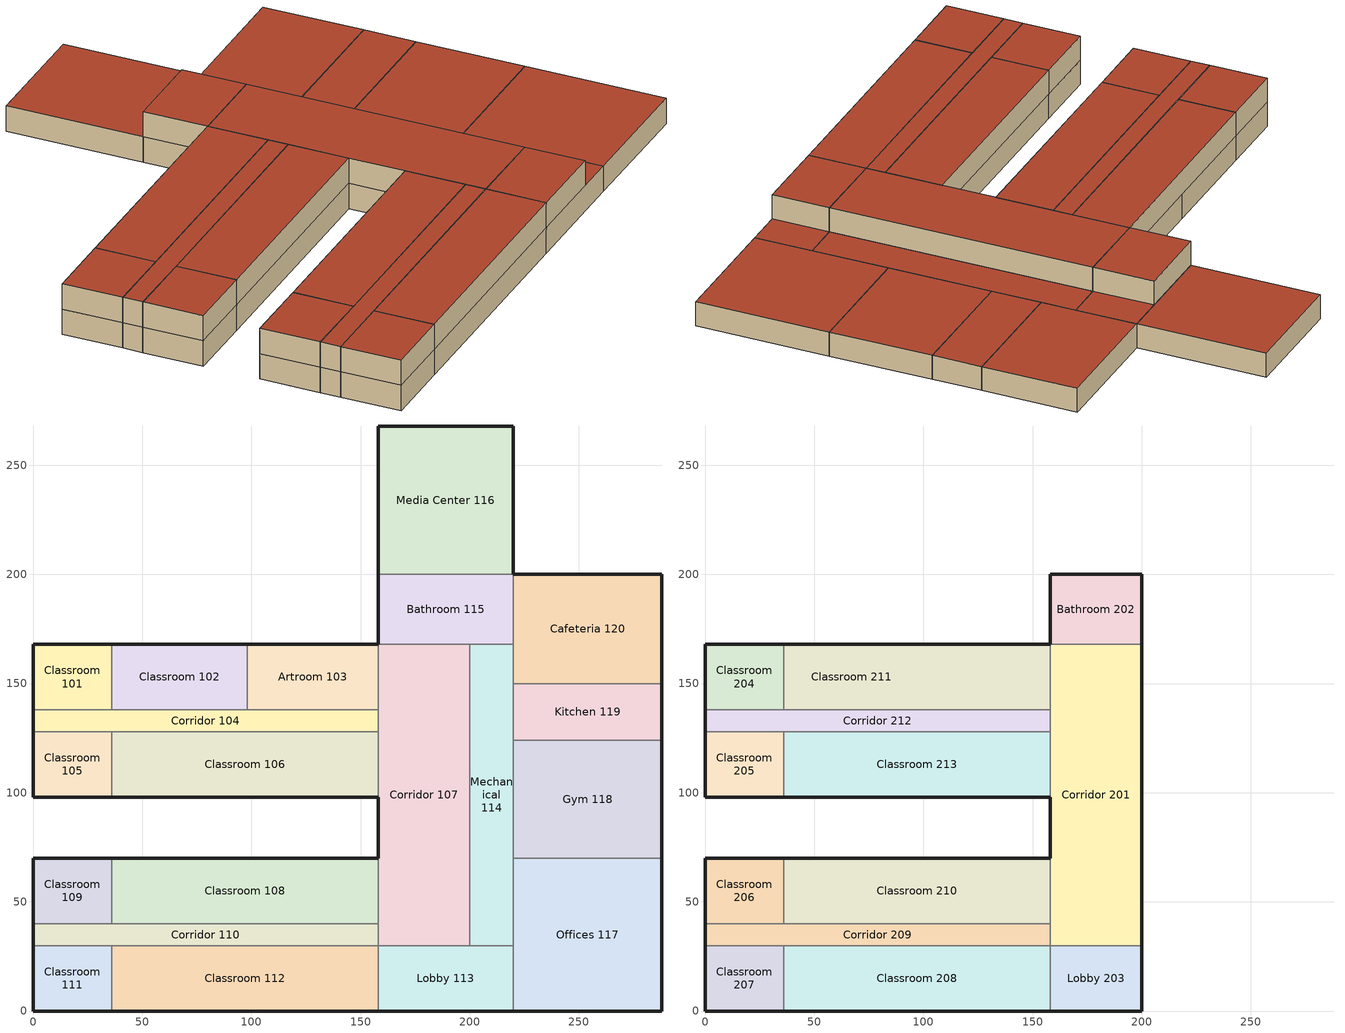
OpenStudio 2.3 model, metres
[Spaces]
Mechanical 114
 floor ground: 200,168 220,168 220,150 220,124 220,70 220,30 200,30 z0
 wall to Bathroom 115: 220,168 200,168 z0:13.12
 wall to Cafeteria 120: 220,150 220,168 z0:13.12
 wall to Kitchen 119: 220,124 220,150 z0:13.12
 wall to Gym 118: 220,70 220,124 z0:13.12
 wall to Offices 117: 220,30 220,70 z0:13.12
 wall to Lobby 113: 200,30 220,30 z0:13.12
 wall to Corridor 107: 200,168 200,30 z0:13.12
 roof outside: 200,30 220,30 220,70 220,124 220,150 220,168 200,168 z13.12
Classroom 106
 floor ground: 36,128 158,128 158,98 36,98 z0
 wall outside: 36,98 158,98 z0:13.12
 wall to Corridor 104: 158,128 36,128 z0:13.12
 wall to Corridor 107: 158,98 158,128 z0:13.12
 wall to Classroom 105: 36,128 36,98 z0:13.12
Cafeteria 120
 floor ground: 220,200 288,200 288,150 220,150 220,168 z0
 wall outside: 288,150 288,200 220,200 z0:13.12
 wall to Kitchen 119: 220,150 288,150 z0:13.12
 wall to Bathroom 115: 220,200 220,168 z0:13.12
 roof outside: 220,168 220,150 288,150 288,200 220,200 z13.12
Gym 118
 floor ground: 220,124 288,124 288,70 220,70 z0
 wall outside: 288,70 288,124 z0:13.12
 wall to Kitchen 119: 288,124 220,124 z0:13.12
 wall to Offices 117: 220,70 288,70 z0:13.12
 roof outside: 220,70 288,70 288,124 220,124 z13.12
Artroom 103
 floor ground: 98,168 158,168 158,138 98,138 z0
 wall outside: 158,168 98,168 z0:13.12
 wall to Corridor 107: 158,138 158,168 z0:13.12
 wall to Corridor 104: 98,138 158,138 z0:13.12
 wall to Classroom 102: 98,168 98,138 z0:13.12
Media Center 116
 floor ground: 158,268 220,268 220,200 158,200 z0
 wall outside: 220,200 220,268 158,268 158,200 z0:13.12
 wall to Bathroom 115: 158,200 220,200 z0:13.12
 roof outside: 158,200 220,200 220,268 158,268 z13.12
Classroom 111
 floor ground: 0,30 36,30 36,0 0,0 z0
 wall outside: 0,30 0,0 36,0 z0:13.12
 wall to Corridor 110: 36,30 0,30 z0:13.12
 wall to Classroom 112: 36,0 36,30 z0:13.12
Kitchen 119
 floor ground: 220,150 288,150 288,124 220,124 z0
 wall outside: 288,124 288,150 z0:13.12
 roof outside: 220,124 288,124 288,150 220,150 z13.12
Bathroom 115
 floor ground: 158,200 220,200 220,168 200,168 158,168 z0
 wall outside: 158,200 158,168 z0:13.12
 wall to Corridor 107: 158,168 200,168 z0:13.12
 roof outside: 220,168 220,200 200,200 200,168 z13.12
Corridor 104
 floor ground: 0,138 36,138 98,138 158,138 158,128 36,128 0,128 z0
 wall outside: 0,138 0,128 z0:13.12
 wall to Corridor 107: 158,128 158,138 z0:13.12
 wall to Classroom 105: 0,128 36,128 z0:13.12
 wall to Classroom 101: 36,138 0,138 z0:13.12
 wall to Classroom 102: 98,138 36,138 z0:13.12
 roof outside: 0,128 36,128 158,128 158,138 98,138 36,138 0,138 z13.12
Lobby 113
 floor ground: 220,0 158,0 158,30 200,30 220,30 z0
 wall outside: 158,0 220,0 z0:13.12
 wall to Offices 117: 220,0 220,30 z0:13.12
 wall to Classroom 112: 158,30 158,0 z0:13.12
 wall to Corridor 107: 200,30 158,30 z0:13.12
 roof outside: 220,0 220,30 200,30 200,0 z13.12
Corridor 110
 floor ground: 0,40 36,40 158,40 158,30 36,30 0,30 z0
 wall outside: 0,40 0,30 z0:13.12
 wall to Classroom 109: 36,40 0,40 z0:13.12
 wall to Classroom 108: 158,40 36,40 z0:13.12
 wall to Corridor 107: 158,30 158,40 z0:13.12
 wall to Classroom 112: 36,30 158,30 z0:13.12
Classroom 112
 floor ground: 36,30 158,30 158,0 36,0 z0
 wall outside: 36,0 158,0 z0:13.12
Classroom 109
 floor ground: 36,40 0,40 0,70 36,70 z0
 wall outside: 36,70 0,70 0,40 z0:13.12
 wall to Classroom 108: 36,40 36,70 z0:13.12
Classroom 105
 floor ground: 0,128 36,128 36,98 0,98 z0
 wall outside: 0,128 0,98 36,98 z0:13.12
Classroom 108
 floor ground: 158,40 36,40 36,70 158,70 z0
 wall outside: 158,70 36,70 z0:13.12
 wall to Corridor 107: 158,40 158,70 z0:13.12
Offices 117
 floor ground: 220,70 288,70 288,0 220,0 220,30 z0
 wall outside: 220,0 288,0 288,70 z0:13.12
 roof outside: 220,30 220,0 288,0 288,70 220,70 z13.12
Corridor 107
 floor ground: 200,30 158,30 158,40 158,70 158,98 158,128 158,138 158,168 200,168 z0
 wall outside: 158,98 158,70 z0:13.12
Classroom 102
 floor ground: 36,168 98,168 98,138 36,138 z0
 wall outside: 98,168 36,168 z0:13.12
 wall to Classroom 101: 36,168 36,138 z0:13.12
Classroom 101
 floor ground: 0,168 36,168 36,138 0,138 z0
 wall outside: 36,168 0,168 0,138 z0:13.12
Classroom 213
 floor to Classroom 106: 36,128 158,128 158,98 36,98 z13.12
 wall outside: 36,98 158,98 z13.12:26.25
 wall to Corridor 212: 158,128 36,128 z13.12:26.25
 wall to Corridor 201: 158,98 158,128 z13.12:26.25
 wall to Classroom 205: 36,128 36,98 z13.12:26.25
 roof outside: 36,98 158,98 158,128 36,128 z26.25
Classroom 211
 floor to Classroom 102: 98,168 98,138 36,138 36,168 z13.12
 floor to Artroom 103: 158,168 158,138 98,138 98,168 z13.12
 wall outside: 158,168 36,168 z13.12:26.25
 wall to Corridor 201: 158,138 158,168 z13.12:26.25
 wall to Corridor 212: 36,138 158,138 z13.12:26.25
 wall to Classroom 204: 36,168 36,138 z13.12:26.25
 roof outside: 36,138 158,138 158,168 36,168 z26.25
Corridor 209
 floor to Corridor 110: 0,40 36,40 158,40 158,30 36,30 0,30 z13.12
 wall outside: 0,40 0,30 z13.12:26.25
 wall to Classroom 206: 36,40 0,40 z13.12:26.25
 wall to Classroom 210: 158,40 36,40 z13.12:26.25
 wall to Corridor 201: 158,30 158,40 z13.12:26.25
 wall to Classroom 208: 36,30 158,30 z13.12:26.25
 wall to Classroom 207: 0,30 36,30 z13.12:26.25
 roof outside: 0,30 36,30 158,30 158,40 36,40 0,40 z26.25
Classroom 207
 floor to Classroom 111: 36,0 0,0 0,30 36,30 z13.12
 wall outside: 0,30 0,0 36,0 z13.12:26.25
 wall to Classroom 208: 36,0 36,30 z13.12:26.25
 roof outside: 36,30 0,30 0,0 36,0 z26.25
Classroom 205
 floor to Classroom 105: 0,128 36,128 36,98 0,98 z13.12
 wall outside: 0,128 0,98 36,98 z13.12:26.25
 wall to Corridor 212: 36,128 0,128 z13.12:26.25
 roof outside: 0,98 36,98 36,128 0,128 z26.25
Classroom 204
 floor to Classroom 101: 0,168 36,168 36,138 0,138 z13.12
 wall outside: 36,168 0,168 0,138 z13.12:26.25
 wall to Corridor 212: 0,138 36,138 z13.12:26.25
 roof outside: 0,138 36,138 36,168 0,168 z26.25
Lobby 203
 floor to Lobby 113: 200,30 200,0 158,0 158,30 z13.12
 wall outside: 158,0 200,0 200,30 z13.12:26.25
 wall to Classroom 208: 158,30 158,0 z13.12:26.25
 wall to Corridor 201: 200,30 158,30 z13.12:26.25
 roof outside: 200,30 158,30 158,0 200,0 z26.25
Bathroom 202
 floor to Bathroom 115: 200,200 200,168 158,168 158,200 z13.12
 wall outside: 200,168 200,200 158,200 158,168 z13.12:26.25
 wall to Corridor 201: 158,168 200,168 z13.12:26.25
 roof outside: 158,168 200,168 200,200 158,200 z26.25
Corridor 212
 floor ground: 0,138 36,138 158,138 158,128 36,128 0,128 z13.12
 wall outside: 0,138 0,128 z13.12:26.25
 wall to Corridor 201: 158,128 158,138 z13.12:26.25
 roof outside: 0,128 36,128 158,128 158,138 36,138 0,138 z26.25
Corridor 201
 floor to Corridor 107: 158,168 200,168 200,30 158,30 158,40 158,70 158,98 158,128 158,138 z13.12
 wall outside: 200,30 200,168 / 158,98 158,70 z13.12:26.25
 wall to Classroom 210: 158,70 158,40 z13.12:26.25
 roof outside: 158,138 158,128 158,98 158,70 158,40 158,30 200,30 200,168 158,168 z26.25
Classroom 208
 floor to Classroom 112: 36,30 158,30 158,0 36,0 z13.12
 wall outside: 36,0 158,0 z13.12:26.25
 roof outside: 36,0 158,0 158,30 36,30 z26.25
Classroom 210
 floor to Classroom 108: 36,70 158,70 158,40 36,40 z13.12
 wall outside: 158,70 36,70 z13.12:26.25
 wall to Classroom 206: 36,70 36,40 z13.12:26.25
 roof outside: 36,40 158,40 158,70 36,70 z26.25
Classroom 206
 floor to Classroom 109: 36,40 0,40 0,70 36,70 z13.12
 wall outside: 36,70 0,70 0,40 z13.12:26.25
 roof outside: 36,70 0,70 0,40 36,40 z26.25
[Site]
USA IL-CHICAGO-OHARE: Latitude {deg}=41.77; Longitude {deg}=-87.75; Time Zone {hr}=-6; Elevation {m}=190; Terrain=City
[Building]
Primary School: North Axis {deg}=0; Default Construction Set=Default Construction Set 1; Default Schedule Set=Default Schedule Set 1; Standards Building Type=PrimarySchool
[ClimateZones]
Climate Zone Institution Name 1=ASHRAE; Climate Zone Document Name 1=ANSI/ASHRAE Standard 169; Climate Zone Document Year 1=2006; Climate Zone Institution Name 2=CEC; Climate Zone Document Name 2=California Climate Zone Descriptions; Climate Zone Document Year 2=1995
[Construction]
Standard_Int-Wall: GP01 1/2 GYPSUM, GP01 1/2 GYPSUM
Steel-Framed_R-13_Ext-wall: MAT-SHEATH, Wall Insulation [1], 1/2IN Gypsum
InteriorFurnishings: Std Wood 6inch
IEAD_R-15 ci_Roof: Roof Membrane, Roof Insulation, Metal Decking
INT-FLOOR-UNDERSIDE: Std CP02 CARPET PAD, Std MAT-CC05 4 MW CONCRETE
INT-FLOOR-TOPSIDE: Std MAT-CC05 4 MW CONCRETE, Std CP02 CARPET PAD
4 inch HW Slab with Carpet Pad: 4 HW CONCRETE, CP02 CARPET PAD
[Material] Thermal Absorptance=0.9
Name | Roughness | Thickness {m} | Conductivity {W/m-K} | Density {kg/m3} | Specific Heat {J/kg-K} | Solar Absorptance | Visible Absorptance
GP01 1/2 GYPSUM | Smooth | 0.0127 | 0.16 | 800 | 1090 | 0.7 | 0.5
Wall Insulation [1] | MediumRough | 0.0373 | 0.045 | 265 | 836.8 | 0.7 | 0.7
1/2IN Gypsum | Smooth | 0.0127 | 0.16 | 784.9 | 830 | 0.92 | 0.92
Std Wood 6inch | MediumSmooth | 0.15 | 0.12 | 540 | 1210 | 0.7 | 0.7
Roof Insulation | MediumRough | 0.125 | 0.049 | 265 | 836.8 | 0.7 | 0.7
Roof Membrane | VeryRough | 0.0095 | 0.16 | 1121.29 | 1460 | 0.7 | 0.7
Metal Decking | MediumSmooth | 0.0015 | 45.006 | 7680 | 418.4 | 0.7 | 0.3
Std MAT-CC05 4 MW CONCRETE | Rough | 0.1 | 0.858 | 1968 | 836.8 | 0.7 | 0.2
4 HW CONCRETE | Rough | 0.1016 | 1.311 | 2240 | 836.8 | 0.7 | 0.7
[Material:NoMass] Thermal Absorptance=0.9; Solar Absorptance=0.7
Name | Roughness | Thermal Resistance {m2-K/W} | Visible Absorptance
CP02 CARPET PAD | VeryRough | 0.2165 | 0.8
MAT-SHEATH | Rough | 0.3626 | 0.7
Std CP02 CARPET PAD | VeryRough | 0.21648 | 0.8
[DefaultConstructionSet]
Default Construction Set 1: Default Exterior Surface Constructions=Default Surface Constructions 1; Default Interior Surface Constructions=Default Surface Constructions 2; Default Ground Contact Surface Constructions=Default Surface Constructions 3; Default Exterior SubSurface Constructions=Default Sub Surface Constructions 1; Default Interior SubSurface Constructions=Default Sub Surface Constructions 2
[DefaultSurfaceConstructions]
Name | Wall Construction | Roof Ceiling Construction | Floor Construction
Default Surface Constructions 1 | Steel-Framed_R-13_Ext-wall | IEAD_R-15 ci_Roof
Default Surface Constructions 2 | Standard_Int-Wall | INT-FLOOR-UNDERSIDE | INT-FLOOR-TOPSIDE
Default Surface Constructions 3 |  |  | 4 inch HW Slab with Carpet Pad
[DefaultSubSurfaceConstructions]
Default Sub Surface Constructions 1; Default Sub Surface Constructions 2
[People:Definition] Number of People Calculation Method=People/Area; Fraction Radiant=0.3; Carbon Dioxide Generation Rate {m3/s-W}=3.82e-08; Enable ASHRAE 55 Comfort Warnings=No; Mean Radiant Temperature Calculation Type=ZoneAveraged; Thermal Comfort Model Type 1=FANGER
Name | People per Space Floor Area {person/m2}
Art_Class People Definition | 0.215278
Cafeteria People Definition; Gym People Definition | 1.07639
Offices People Definition | 0.0538196
Classroom People Definition | 0.376737
Media_Center People Definition | 0.269098
[People] Activity Level Schedule=primary Activity_Sch; Work Efficiency Schedule=Work_Eff_Sch; Clothing Insulation Schedule=Clothing_Sch; Air Velocity Schedule=Air_Velo_Sch
Name | People Definition | Space or SpaceType | Number of People Schedule
Art_Class People | Art_Class People Definition | Art_Class | primary Bldg_Occ_Sch
Cafeteria People | Cafeteria People Definition | Cafeteria | primary Cafe_Occ_Sch
Offices People | Offices People Definition | Offices | primary Off_Occ_Sch
Gym People | Gym People Definition | Gym | primary Gym_Occ_Sch
Classroom People | Classroom People Definition | Classroom | primary Bldg_Occ_Sch
Media_Center People | Media_Center People Definition | Media_Center | primary Lib_Occ_Sch
[InternalMass:Definition] Construction=InteriorFurnishings; Design Level Calculation Method=SurfaceArea/Area
Name | Surface Area per Space Floor Area
Kitchen Internal Mass Definition; Mech Internal Mass Definition; Lobby Internal Mass Definition; Corridor Internal Mass Definition; Offices Internal Mass Definition; Art_Class Internal Mass Definition; Cafeteria Internal Mass Definition; Media_Center Internal Mass Definition; Gym Internal Mass Definition; Classroom Internal Mass Definition | 2
Bathrooms Internal Mass Definition | 2.92308
[InternalMass]
Name | Internal Mass Definition | Space or SpaceType
Kitchen Internal Mass | Kitchen Internal Mass Definition | Kitchen
Mech Internal Mass | Mech Internal Mass Definition | Mech
Lobby Internal Mass | Lobby Internal Mass Definition | Lobby
Offices Internal Mass | Offices Internal Mass Definition | Offices
Art_Class Internal Mass | Art_Class Internal Mass Definition | Art_Class
Cafeteria Internal Mass | Cafeteria Internal Mass Definition | Cafeteria
Media_Center Internal Mass | Media_Center Internal Mass Definition | Media_Center
Gym Internal Mass | Gym Internal Mass Definition | Gym
Classroom Internal Mass | Classroom Internal Mass Definition | Classroom
Corridor Internal Mass | Corridor Internal Mass Definition | Corridor
Bathrooms Internal Mass | Bathrooms Internal Mass Definition | Bathrooms
[Lights:Definition] Design Level Calculation Method=Watts/Area; Fraction Radiant=0.37; Fraction Visible=0.2; Return Air Fraction=0; Return Air Fraction Calculated from Plenum Temperature=No
Name | Watts per Space Floor Area {W/m2}
Corridor_Lights Definition | 5.38196
Kitchen_Lights Definition; Media_Center_Lights Definition | 12.9167
Gym_Lights Definition; Classroom_Lights Definition | 15.0695
Lobby_Lights Definition | 13.9931
Offices_Lights Definition | 11.8403
Cafeteria_Lights Definition; Bathrooms_Lights Definition | 9.68752
Mech_Lights Definition | 16.1459
Art_Class_Lights Definition | 6.45
[Lights] Fraction Replaceable=1
Name | Lights Definition | Space or SpaceType | Schedule
Kitchen_Lights | Kitchen_Lights Definition | Kitchen | primary Bldg_Light_Sch
Gym_Lights | Gym_Lights Definition | Gym | primary Bldg_Light_Sch
Lobby_Lights | Lobby_Lights Definition | Lobby | primary Bldg_Light_Sch
Offices_Lights | Offices_Lights Definition | Offices | primary Bldg_Light_Sch
Cafeteria_Lights | Cafeteria_Lights Definition | Cafeteria | primary Bldg_Equip_Sch
Mech_Lights | Mech_Lights Definition | Mech | primary Bldg_Light_Sch
Art_Class_Lights | Art_Class_Lights Definition | Art_Class | primary Bldg_Light_Sch
Media_Center_Lights | Media_Center_Lights Definition | Media_Center | primary Bldg_Light_Sch
Classroom_Lights | Classroom_Lights Definition | Classroom | primary Bldg_Light_Sch
Corridor_Lights | Corridor_Lights Definition | Corridor | primary Bldg_Light_Sch
Bathrooms_Lights | Bathrooms_Lights Definition | Bathrooms | primary Bldg_Light_Sch
[SpaceInfiltration:DesignFlowRate] Design Flow Rate Calculation Method=Flow/ExteriorWallArea; Flow per Exterior Surface Area {m3/s-m2}=0.000302
Name | Space or SpaceType | Schedule | Constant Term Coefficient | Temperature Term Coefficient | Velocity Term Coefficient | Velocity Squared Term Coefficient | Design Flow Rate {m3/s}
Cafeteria_Infiltration | Cafeteria | primary Infil_Sch | 1 | 0 | 0 | 0
Media_Center_Infiltration | Media_Center | primary Infil_Sch | 1 | 0 | 0 | 0
Classroom_Infiltration | Classroom | primary Infil_Sch | 1 | 0 | 0 | 0
Lobby_Infiltration | Lobby | primary Infil_Sch | 1 | 0 | 0 | 0
Offices_Infiltration | Offices | primary Infil_Sch | 1 | 0 | 0 | 0
Art_Class_Infiltration | Art_Class | primary Infil_Sch | 1 | 0 | 0 | 0
Gym_Infiltration | Gym | primary Gym_Infil_Sch | 1 | 0 | 0 | 0
Kitchen_Infiltration | Kitchen | primary Infil_Sch | 1 | 0 | 0 | 0
Corridor_Infiltration | Corridor | primary Infil_Sch | 1 | 0 | 0 | 0
Bathrooms_Infiltration | Bathrooms | primary Infil_Sch | 1 | 0 | 0 | 0
Mechanical Infiltration | Mech | primary Infil_Sch |  |  |  |  | 0
[DesignSpecification:OutdoorAir] Outdoor Air Flow Rate {m3/s}=0
Name | Outdoor Air Flow per Person {m3/s-person} | Outdoor Air Flow per Floor Area {m3/s-m2}
Kitchen OA Design Spec | 0 | 0.003556
Classroom OA Design Spec; Media_Center OA Design Spec | 0.00471947 | 0.0006096
Gym OA Design Spec | 0.00353961 | 0.0003048
Cafeteria OA Design Spec | 0.00306766 | 0.0009144
Offices OA Design Spec | 0.00235974 | 0.0003048
Corridor OA Design Spec | 0 | 0.0003048
Art_Class OA Design Spec | 0.00471947 | 0.0009144
Lobby OA Design Spec; Mech OA Design Spec |  | 0.0003048
Bathrooms OA Design Spec |  | 0.002032
[ElectricEquipment:Definition] Design Level Calculation Method=Watts/Area
Name | Watts per Space Floor Area {W/m2} | Fraction Latent | Fraction Radiant | Fraction Lost
Kitchen_PlugMisc_Equip Definition | 179.757 | 0.25 | 0.3 | 0.2
Media_Center_PlugMisc_Equip Definition; Cafeteria_PlugMisc_Equip Definition; Offices_PlugMisc_Equip Definition | 5.38196 | 0 | 0.5 | 0
Classroom_Equip Definition | 15.0695 | 0 | 0.5 | 0
[ElectricEquipment]
Name | Electric Equipment Definition | Space or SpaceType | Schedule
Kitchen_PlugMisc_Equip | Kitchen_PlugMisc_Equip Definition | Kitchen | primary Kit_Elec_Equip_Sch
Media_Center_PlugMisc_Equip | Media_Center_PlugMisc_Equip Definition | Media_Center | primary Bldg_Equip_Sch
Cafeteria_PlugMisc_Equip | Cafeteria_PlugMisc_Equip Definition | Cafeteria | primary Bldg_Equip_Sch
Offices_PlugMisc_Equip | Offices_PlugMisc_Equip Definition | Offices | primary Bldg_Equip_Sch
Classroom_Equip | Classroom_Equip Definition | Classroom | primary Bldg_Equip_Sch
[GasEquipment:Definition]
Kitchen_GasMisc_Equip Definition: Design Level Calculation Method=Watts/Area; Watts per Space Floor Area {W/m2}=182; Fraction Latent=0.1; Fraction Radiant=0.2; Fraction Lost=0.7; Carbon Dioxide Generation Rate {m3/s-W}=3.96e-08
[GasEquipment]
Kitchen_GasMisc_Equip: Gas Equipment Definition=Kitchen_GasMisc_Equip Definition; Space or SpaceType=Kitchen; Schedule=primary Kit_Gas_Equip_Sch
[SpaceType] Standards Building Type=PrimarySchool
Name | Design Specification Outdoor Air Object | Standards Space Type
Gym | Gym OA Design Spec | Gym
Bathrooms | Bathrooms OA Design Spec | Restroom
Lobby | Lobby OA Design Spec | Lobby
Mech | Mech OA Design Spec | Mechanical
Offices | Offices OA Design Spec | Office
Art_Class | Art_Class OA Design Spec | Artroom
Corridor | Corridor OA Design Spec | Corridor
Kitchen | Kitchen OA Design Spec | Kitchen
Classroom | Classroom OA Design Spec | Classroom
Media_Center | Media_Center OA Design Spec | Library
Cafeteria | Cafeteria OA Design Spec | Cafeteria
[DefaultScheduleSet]
Default Schedule Set 1: Number of People Schedule=primary Bldg_Occ_Sch; People Activity Level Schedule=primary Activity_Sch; Lighting Schedule=primary Bldg_Light_Sch; Electric Equipment Schedule=primary Bldg_Equip_Sch; Infiltration Schedule=primary Infil_Sch
[BuildingStory]
Story 1; Story 2
[Space]
Name | Space Type | Building Story
Cafeteria 120 | Cafeteria | Story 1
Kitchen 119 | Kitchen | Story 1
Offices 117 | Offices | Story 1
Lobby 113 | Lobby | Story 1
Classroom 109; Classroom 108; Classroom 105; Classroom 106; Classroom 112; Classroom 111; Classroom 102; Classroom 101 | Classroom | Story 1
Corridor 110; Corridor 107; Corridor 104 | Corridor | Story 1
Mechanical 114 | Mech | Story 1
Media Center 116 | Media_Center | Story 1
Bathroom 115 | Bathrooms | Story 1
Artroom 103 | Art_Class | Story 1
Gym 118 | Gym | Story 1
Classroom 211; Classroom 210; Classroom 208; Classroom 206; Classroom 205; Classroom 204; Classroom 207; Classroom 213 | Classroom | Story 2
Corridor 201; Corridor 209; Corridor 212 | Corridor | Story 2
Bathroom 202 | Bathrooms | Story 2
Lobby 203 | Lobby | Story 2
[Schedule:Compact]
Work_Eff_Sch: Through: 12/31, For: AllDays, Until: 24:00, 0
Clothing_Sch: Through: 04/30, For: AllDays, Until: 24:00, 1.1, Through: 09/30, For: AllDays, Until: 24:00, 0.6, Through: 12/31, For: AllDays, Until: 24:00, 1.1
Air_Velo_Sch: Through: 12/31, For: AllDays, Until: 24:00, 0.2
[Schedule:Ruleset]
Name | Default Day Schedule | Summer Design Day Schedule | Winter Design Day Schedule
primary Activity_Sch | primary Activity_Sch Default Schedule | primary Activity_Sch Summer Design Day | primary Activity_Sch Winter Design Day
primary Bldg_Occ_Sch | primary Bldg_Occ_Sch Default Schedule | primary Bldg_Occ_Sch Summer Design Day | primary Bldg_Occ_Sch Winter Design Day
primary Bldg_Light_Sch | primary Bldg_Light_Sch Default Schedule | primary Bldg_Light_Sch Summer Design Day | primary Bldg_Light_Sch Winter Design Day
primary Infil_Sch | primary Infil_Sch Default Schedule | primary Infil_Sch Summer Design Day | primary Infil_Sch Winter Design Day
primary Bldg_Equip_Sch | primary Bldg_Equip_Sch Default Schedule | primary Bldg_Equip_Sch Summer Design Day | primary Bldg_Equip_Sch Winter Design Day
primary Cafe_Occ_Sch | primary Cafe_Occ_Sch Default Schedule | primary Cafe_Occ_Sch Summer Design Day | primary Cafe_Occ_Sch Winter Design Day
primary Gym_Occ_Sch | primary Gym_Occ_Sch Default Schedule | primary Gym_Occ_Sch Summer Design Day | primary Gym_Occ_Sch Winter Design Day
primary Gym_Infil_Sch | primary Gym_Infil_Sch Default Schedule | primary Gym_Infil_Sch Summer Design Day | primary Gym_Infil_Sch Winter Design Day
primary Kit_Elec_Equip_Sch | primary Kit_Elec_Equip_Sch Default Schedule | primary Kit_Elec_Equip_Sch Summer Design Day | primary Kit_Elec_Equip_Sch Winter Design Day
primary Kit_Gas_Equip_Sch | primary Kit_Gas_Equip_Sch Default Schedule | primary Kit_Gas_Equip_Sch Summer Design Day | primary Kit_Gas_Equip_Sch Winter Design Day
primary Lib_Occ_Sch | primary Lib_Occ_Sch Default Schedule | primary Lib_Occ_Sch Summer Design Day | primary Lib_Occ_Sch Winter Design Day
primary Off_Occ_Sch | primary Off_Occ_Sch Default Schedule | primary Off_Occ_Sch Summer Design Day | primary Off_Occ_Sch Winter Design Day
[Schedule:Day]
primary Activity_Sch Default Schedule; primary Activity_Sch Summer Design Day; primary Activity_Sch Winter Design Day: 24, 0, 120
primary Bldg_Occ_Sch Default Schedule; primary Bldg_Occ_Sch Winter Design Day; primary Bldg_Occ_Sch Rule 3 Day Schedule; primary Bldg_Occ_Sch Rule 5 Day Schedule; primary Bldg_Light_Sch Winter Design Day; primary Bldg_Equip_Sch Winter Design Day; primary Cafe_Occ_Sch Default Schedule; primary Cafe_Occ_Sch Winter Design Day; primary Cafe_Occ_Sch Rule 3 Day Schedule; primary Cafe_Occ_Sch Rule 4 Day Schedule; primary Gym_Occ_Sch Default Schedule; primary Gym_Occ_Sch Winter Design Day; primary Gym_Occ_Sch Rule 3 Day Schedule; primary Gym_Occ_Sch Rule 4 Day Schedule; primary Kit_Elec_Equip_Sch Winter Design Day; primary Kit_Gas_Equip_Sch Winter Design Day; primary Lib_Occ_Sch Default Schedule; primary Lib_Occ_Sch Winter Design Day; primary Lib_Occ_Sch Rule 3 Day Schedule; primary Lib_Occ_Sch Rule 4 Day Schedule; primary Off_Occ_Sch Default Schedule; primary Off_Occ_Sch Winter Design Day; primary Off_Occ_Sch Rule 3 Day Schedule; primary Off_Occ_Sch Rule 5 Day Schedule: 24, 0, 0
primary Bldg_Occ_Sch Summer Design Day: 24, 0, 0.3
primary Bldg_Occ_Sch Rule 2 Day Schedule; primary Bldg_Occ_Sch Rule 6 Day Schedule: 8, 0, 0, 11, 0, 0.3, 13, 0, 0.2, 15, 0, 0.3, 17, 0, 0.05, 24, 0, 0
primary Bldg_Occ_Sch Rule 4 Day Schedule: 9, 0, 0, 13, 0, 0.05, 24, 0, 0
primary Bldg_Light_Sch Default Schedule; primary Bldg_Light_Sch Rule 3 Day Schedule; primary Bldg_Light_Sch Rule 5 Day Schedule: 24, 0, 0.2
primary Bldg_Light_Sch Summer Design Day; primary Infil_Sch Default Schedule; primary Infil_Sch Summer Design Day; primary Infil_Sch Winter Design Day; primary Infil_Sch Rule 3 Day Schedule; primary Infil_Sch Rule 5 Day Schedule; primary Cafe_Occ_Sch Summer Design Day; primary Gym_Occ_Sch Summer Design Day; primary Gym_Infil_Sch Summer Design Day; primary Gym_Infil_Sch Winter Design Day; primary Lib_Occ_Sch Summer Design Day; primary Off_Occ_Sch Summer Design Day: 24, 0, 1
primary Bldg_Light_Sch Rule 2 Day Schedule; primary Bldg_Light_Sch Rule 6 Day Schedule: 6, 0, 0.2, 7, 0, 0.4, 16, 0, 0.9, 19, 0, 0.7, 21, 0, 0.5, 24, 0, 0.2
primary Bldg_Light_Sch Rule 4 Day Schedule: 8, 0, 0.2, 14, 0, 0.5, 24, 0, 0.2
primary Infil_Sch Rule 2 Day Schedule; primary Infil_Sch Rule 6 Day Schedule: 6, 0, 1, 18, 0, 0.5, 24, 0, 1
primary Infil_Sch Rule 4 Day Schedule: 8, 0, 1, 13, 0, 0.5, 24, 0, 1
primary Bldg_Equip_Sch Default Schedule; primary Bldg_Equip_Sch Rule 3 Day Schedule; primary Bldg_Equip_Sch Rule 5 Day Schedule: 24, 0, 0.4
primary Bldg_Equip_Sch Summer Design Day; primary Bldg_Equip_Sch Rule 2 Day Schedule; primary Bldg_Equip_Sch Rule 6 Day Schedule: 8, 0, 0.4, 15, 0, 0.6, 24, 0, 0.4
primary Bldg_Equip_Sch Rule 4 Day Schedule: 9, 0, 0.4, 13, 0, 0.6, 24, 0, 0.4
primary Cafe_Occ_Sch Rule 2 Day Schedule; primary Cafe_Occ_Sch Rule 5 Day Schedule: 7, 0, 0, 8, 0, 0.15, 11, 0, 0.05, 13, 0, 0.7, 15, 0, 0.05, 18, 0, 0.15, 24, 0, 0
primary Gym_Occ_Sch Rule 2 Day Schedule; primary Gym_Occ_Sch Rule 5 Day Schedule: 8, 0, 0, 14, 0, 0.15, 15, 0, 0, 18, 0, 0.15, 21, 0, 0.05, 24, 0, 0
primary Gym_Infil_Sch Default Schedule; primary Gym_Infil_Sch Rule 3 Day Schedule; primary Gym_Infil_Sch Rule 5 Day Schedule: 24, 0, 0.5
primary Gym_Infil_Sch Rule 2 Day Schedule; primary Gym_Infil_Sch Rule 6 Day Schedule: 6, 0, 0.5, 21, 0, 1, 24, 0, 0.5
primary Gym_Infil_Sch Rule 4 Day Schedule: 8, 0, 0.5, 13, 0, 1, 24, 0, 0.5
primary Kit_Elec_Equip_Sch Default Schedule; primary Kit_Elec_Equip_Sch Rule 3 Day Schedule; primary Kit_Elec_Equip_Sch Rule 4 Day Schedule: 24, 0, 0.27
primary Kit_Elec_Equip_Sch Summer Design Day; primary Kit_Elec_Equip_Sch Rule 2 Day Schedule; primary Kit_Elec_Equip_Sch Rule 5 Day Schedule: 5, 0, 0.27, 6, 0, 0.33, 7, 0, 0.47, 8, 0, 0.84, 9, 0, 0.75, 10, 0, 0.5, 11, 0, 0.72, 12, 0, 0.91, 13, 0, 1, 14, 0, 0.41, 15, 0, 0.34, 24, 0, 0.27
primary Kit_Gas_Equip_Sch Default Schedule; primary Kit_Gas_Equip_Sch Rule 3 Day Schedule; primary Kit_Gas_Equip_Sch Rule 4 Day Schedule: 24, 0, 0.03
primary Kit_Gas_Equip_Sch Summer Design Day; primary Kit_Gas_Equip_Sch Rule 2 Day Schedule; primary Kit_Gas_Equip_Sch Rule 5 Day Schedule: 6, 0, 0.03, 8, 0, 1, 9, 0, 0.33, 10, 0, 0.07, 13, 0, 1, 24, 0, 0.03
primary Lib_Occ_Sch Rule 2 Day Schedule; primary Lib_Occ_Sch Rule 5 Day Schedule: 8, 0, 0, 9, 0, 0.3, 11, 0, 0.6, 13, 0, 0.3, 15, 0, 0.6, 17, 0, 0.3, 24, 0, 0
primary Off_Occ_Sch Rule 2 Day Schedule; primary Off_Occ_Sch Rule 6 Day Schedule: 8, 0, 0, 17, 0, 0.75, 24, 0, 0
primary Off_Occ_Sch Rule 4 Day Schedule: 9, 0, 0, 13, 0, 0.25, 24, 0, 0
[Schedule:Rule] Date Specification Type=DateRange; Start Day=1
Name | Schedule Ruleset | Rule Order | Day Schedule | Apply Sunday | Apply Monday | Apply Tuesday | Apply Wednesday | Apply Thursday | Apply Friday | Apply Saturday | Start Month | End Month | End Day
primary Bldg_Occ_Sch Rule 2 | primary Bldg_Occ_Sch | 0 | primary Bldg_Occ_Sch Rule 2 Day Schedule | No | Yes | Yes | Yes | Yes | Yes | No | 9 | 12 | 31
primary Bldg_Occ_Sch Rule 9 | primary Bldg_Occ_Sch | 1 | primary Bldg_Occ_Sch Rule 3 Day Schedule | Yes | No | No | No | No | No | Yes | 7 | 9 | 1
primary Bldg_Occ_Sch Rule 4 | primary Bldg_Occ_Sch | 2 | primary Bldg_Occ_Sch Rule 4 Day Schedule | No | Yes | Yes | Yes | Yes | Yes | No | 7 | 9 | 1
primary Bldg_Occ_Sch Rule 5 | primary Bldg_Occ_Sch | 3 | primary Bldg_Occ_Sch Rule 5 Day Schedule | Yes | No | No | No | No | No | Yes | 1 | 6 | 30
primary Bldg_Occ_Sch Rule 6 | primary Bldg_Occ_Sch | 4 | primary Bldg_Occ_Sch Rule 6 Day Schedule | No | Yes | Yes | Yes | Yes | Yes | No | 1 | 6 | 30
primary Bldg_Light_Sch Rule 2 | primary Bldg_Light_Sch | 0 | primary Bldg_Light_Sch Rule 2 Day Schedule | No | Yes | Yes | Yes | Yes | Yes | No | 9 | 12 | 31
primary Bldg_Light_Sch Rule 3 | primary Bldg_Light_Sch | 1 | primary Bldg_Light_Sch Rule 3 Day Schedule | Yes | No | No | No | No | No | Yes | 7 | 9 | 1
primary Bldg_Light_Sch Rule 11 | primary Bldg_Light_Sch | 2 | primary Bldg_Light_Sch Rule 4 Day Schedule | No | Yes | Yes | Yes | Yes | Yes | No | 7 | 9 | 1
primary Bldg_Light_Sch Rule 5 | primary Bldg_Light_Sch | 3 | primary Bldg_Light_Sch Rule 5 Day Schedule | Yes | No | No | No | No | No | Yes | 1 | 6 | 30
primary Bldg_Light_Sch Rule 6 | primary Bldg_Light_Sch | 4 | primary Bldg_Light_Sch Rule 6 Day Schedule | No | Yes | Yes | Yes | Yes | Yes | No | 1 | 6 | 30
primary Infil_Sch Rule 7 | primary Infil_Sch | 0 | primary Infil_Sch Rule 2 Day Schedule | No | Yes | Yes | Yes | Yes | Yes | No | 9 | 12 | 31
primary Infil_Sch Rule 8 | primary Infil_Sch | 1 | primary Infil_Sch Rule 3 Day Schedule | Yes | No | No | No | No | No | Yes | 7 | 9 | 1
primary Infil_Sch Rule 4 | primary Infil_Sch | 2 | primary Infil_Sch Rule 4 Day Schedule | No | Yes | Yes | Yes | Yes | Yes | No | 7 | 9 | 1
primary Infil_Sch Rule 5 | primary Infil_Sch | 3 | primary Infil_Sch Rule 5 Day Schedule | Yes | No | No | No | No | No | Yes | 1 | 6 | 30
primary Infil_Sch Rule 6 | primary Infil_Sch | 4 | primary Infil_Sch Rule 6 Day Schedule | No | Yes | Yes | Yes | Yes | Yes | No | 1 | 6 | 30
primary Bldg_Equip_Sch Rule 2 | primary Bldg_Equip_Sch | 0 | primary Bldg_Equip_Sch Rule 2 Day Schedule | No | Yes | Yes | Yes | Yes | Yes | No | 9 | 12 | 31
primary Bldg_Equip_Sch Rule 9 | primary Bldg_Equip_Sch | 1 | primary Bldg_Equip_Sch Rule 3 Day Schedule | Yes | No | No | No | No | No | Yes | 7 | 9 | 1
primary Bldg_Equip_Sch Rule 4 | primary Bldg_Equip_Sch | 2 | primary Bldg_Equip_Sch Rule 4 Day Schedule | No | Yes | Yes | Yes | Yes | Yes | No | 7 | 9 | 1
primary Bldg_Equip_Sch Rule 5 | primary Bldg_Equip_Sch | 3 | primary Bldg_Equip_Sch Rule 5 Day Schedule | Yes | No | No | No | No | No | Yes | 1 | 6 | 30
primary Bldg_Equip_Sch Rule 6 | primary Bldg_Equip_Sch | 4 | primary Bldg_Equip_Sch Rule 6 Day Schedule | No | Yes | Yes | Yes | Yes | Yes | No | 1 | 6 | 30
primary Cafe_Occ_Sch Rule 2 | primary Cafe_Occ_Sch | 0 | primary Cafe_Occ_Sch Rule 2 Day Schedule | No | Yes | Yes | Yes | Yes | Yes | No | 9 | 12 | 31
primary Cafe_Occ_Sch Rule 7 | primary Cafe_Occ_Sch | 1 | primary Cafe_Occ_Sch Rule 3 Day Schedule | Yes | Yes | Yes | Yes | Yes | Yes | Yes | 7 | 9 | 1
primary Cafe_Occ_Sch Rule 4 | primary Cafe_Occ_Sch | 2 | primary Cafe_Occ_Sch Rule 4 Day Schedule | Yes | No | No | No | No | No | Yes | 1 | 6 | 30
primary Cafe_Occ_Sch Rule 5 | primary Cafe_Occ_Sch | 3 | primary Cafe_Occ_Sch Rule 5 Day Schedule | No | Yes | Yes | Yes | Yes | Yes | No | 1 | 6 | 30
primary Gym_Occ_Sch Rule 2 | primary Gym_Occ_Sch | 0 | primary Gym_Occ_Sch Rule 2 Day Schedule | No | Yes | Yes | Yes | Yes | Yes | No | 9 | 12 | 31
primary Gym_Occ_Sch Rule 7 | primary Gym_Occ_Sch | 1 | primary Gym_Occ_Sch Rule 3 Day Schedule | Yes | Yes | Yes | Yes | Yes | Yes | Yes | 7 | 9 | 1
primary Gym_Occ_Sch Rule 4 | primary Gym_Occ_Sch | 2 | primary Gym_Occ_Sch Rule 4 Day Schedule | Yes | No | No | No | No | No | Yes | 1 | 6 | 30
primary Gym_Occ_Sch Rule 5 | primary Gym_Occ_Sch | 3 | primary Gym_Occ_Sch Rule 5 Day Schedule | No | Yes | Yes | Yes | Yes | Yes | No | 1 | 6 | 30
primary Gym_Infil_Sch Rule 7 | primary Gym_Infil_Sch | 0 | primary Gym_Infil_Sch Rule 2 Day Schedule | No | Yes | Yes | Yes | Yes | Yes | No | 9 | 12 | 31
primary Gym_Infil_Sch Rule 8 | primary Gym_Infil_Sch | 1 | primary Gym_Infil_Sch Rule 3 Day Schedule | Yes | No | No | No | No | No | Yes | 7 | 9 | 1
primary Gym_Infil_Sch Rule 4 | primary Gym_Infil_Sch | 2 | primary Gym_Infil_Sch Rule 4 Day Schedule | No | Yes | Yes | Yes | Yes | Yes | No | 7 | 9 | 1
primary Gym_Infil_Sch Rule 5 | primary Gym_Infil_Sch | 3 | primary Gym_Infil_Sch Rule 5 Day Schedule | Yes | No | No | No | No | No | Yes | 1 | 6 | 30
primary Gym_Infil_Sch Rule 6 | primary Gym_Infil_Sch | 4 | primary Gym_Infil_Sch Rule 6 Day Schedule | No | Yes | Yes | Yes | Yes | Yes | No | 1 | 6 | 30
primary Kit_Elec_Equip_Sch Rule 2 | primary Kit_Elec_Equip_Sch | 0 | primary Kit_Elec_Equip_Sch Rule 2 Day Schedule | No | Yes | Yes | Yes | Yes | Yes | No | 9 | 12 | 31
primary Kit_Elec_Equip_Sch Rule 8 | primary Kit_Elec_Equip_Sch | 1 | primary Kit_Elec_Equip_Sch Rule 3 Day Schedule | Yes | Yes | Yes | Yes | Yes | Yes | Yes | 7 | 9 | 1
primary Kit_Elec_Equip_Sch Rule 4 | primary Kit_Elec_Equip_Sch | 2 | primary Kit_Elec_Equip_Sch Rule 4 Day Schedule | Yes | No | No | No | No | No | Yes | 1 | 6 | 30
primary Kit_Elec_Equip_Sch Rule 5 | primary Kit_Elec_Equip_Sch | 3 | primary Kit_Elec_Equip_Sch Rule 5 Day Schedule | No | Yes | Yes | Yes | Yes | Yes | No | 1 | 6 | 30
primary Kit_Gas_Equip_Sch Rule 2 | primary Kit_Gas_Equip_Sch | 0 | primary Kit_Gas_Equip_Sch Rule 2 Day Schedule | No | Yes | Yes | Yes | Yes | Yes | No | 9 | 12 | 31
primary Kit_Gas_Equip_Sch Rule 8 | primary Kit_Gas_Equip_Sch | 1 | primary Kit_Gas_Equip_Sch Rule 3 Day Schedule | Yes | Yes | Yes | Yes | Yes | Yes | Yes | 7 | 9 | 1
primary Kit_Gas_Equip_Sch Rule 4 | primary Kit_Gas_Equip_Sch | 2 | primary Kit_Gas_Equip_Sch Rule 4 Day Schedule | Yes | No | No | No | No | No | Yes | 1 | 6 | 30
primary Kit_Gas_Equip_Sch Rule 5 | primary Kit_Gas_Equip_Sch | 3 | primary Kit_Gas_Equip_Sch Rule 5 Day Schedule | No | Yes | Yes | Yes | Yes | Yes | No | 1 | 6 | 30
primary Lib_Occ_Sch Rule 2 | primary Lib_Occ_Sch | 0 | primary Lib_Occ_Sch Rule 2 Day Schedule | No | Yes | Yes | Yes | Yes | Yes | No | 9 | 12 | 31
primary Lib_Occ_Sch Rule 7 | primary Lib_Occ_Sch | 1 | primary Lib_Occ_Sch Rule 3 Day Schedule | Yes | Yes | Yes | Yes | Yes | Yes | Yes | 7 | 9 | 1
primary Lib_Occ_Sch Rule 4 | primary Lib_Occ_Sch | 2 | primary Lib_Occ_Sch Rule 4 Day Schedule | Yes | No | No | No | No | No | Yes | 1 | 6 | 30
primary Lib_Occ_Sch Rule 5 | primary Lib_Occ_Sch | 3 | primary Lib_Occ_Sch Rule 5 Day Schedule | No | Yes | Yes | Yes | Yes | Yes | No | 1 | 6 | 30
primary Off_Occ_Sch Rule 2 | primary Off_Occ_Sch | 0 | primary Off_Occ_Sch Rule 2 Day Schedule | No | Yes | Yes | Yes | Yes | Yes | No | 9 | 12 | 31
primary Off_Occ_Sch Rule 9 | primary Off_Occ_Sch | 1 | primary Off_Occ_Sch Rule 3 Day Schedule | Yes | No | No | No | No | No | Yes | 7 | 9 | 1
primary Off_Occ_Sch Rule 4 | primary Off_Occ_Sch | 2 | primary Off_Occ_Sch Rule 4 Day Schedule | No | Yes | Yes | Yes | Yes | Yes | No | 7 | 9 | 1
primary Off_Occ_Sch Rule 5 | primary Off_Occ_Sch | 3 | primary Off_Occ_Sch Rule 5 Day Schedule | Yes | No | No | No | No | No | Yes | 1 | 6 | 30
primary Off_Occ_Sch Rule 6 | primary Off_Occ_Sch | 4 | primary Off_Occ_Sch Rule 6 Day Schedule | No | Yes | Yes | Yes | Yes | Yes | No | 1 | 6 | 30
